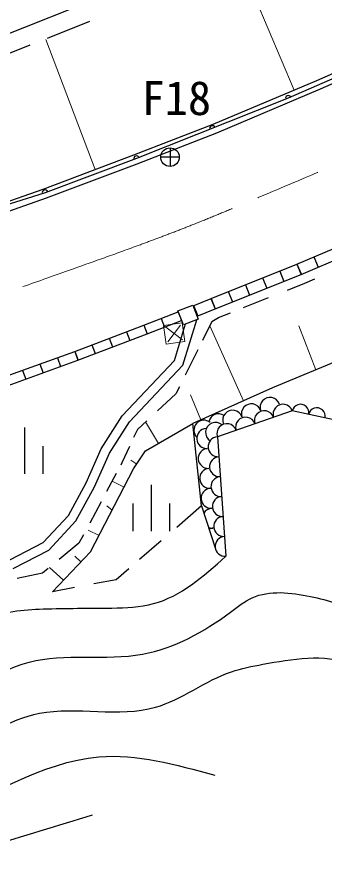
# Model space of a CAD drawing. Units: millimetres, scale not verified. Extents: x -55444348 to -54804348, y -162373295 to -162013295.
# Drawn here: x -55092418 to -55075882, y -162171474 to -162125416 of the extents above; entities that cross this region are included whole.
import ezdxf
from ezdxf.enums import TextEntityAlignment as Align

# ---------------------------------------------------------------- set-up
doc = ezdxf.new("R2010")
doc.units = ezdxf.units.MM
doc.header["$LTSCALE"] = 1000
doc.linetypes.add('CHAIN', pattern=[18.5, 12, -1.5, 3.5, -1.5])
for name, color, linetype, lineweight in [('M-BGD', 7, 'Continuous', 25), ('M-BMK', 2, 'CHAIN', 13), ('M-BMK-ROW', 30, 'Continuous', 13), ('M-BMK-SRVR', 3, 'Continuous', 25)]:
    doc.layers.add(name, color=color, linetype=linetype, lineweight=lineweight)
doc.styles.add('ＭＳ ゴシック', font='')
doc.styles.get('ＭＳ ゴシック').set_extended_font_data('MS Gothic')

msp = doc.modelspace()

# ---------------------------------------------------------------- linework, layer by layer
at = {"layer": 'M-BGD', "lineweight": 13}
for p, q in [((-55080488, -162122376), (-55077533, -162129344)), ((-55090870, -162126615), (-55088228, -162133622)), ((-55082065, -162142028), (-55080255, -162146062)), ((-55076359, -162144394), (-55077277, -162142024)), ((-55082553, -162147095), (-55083105, -162145741)), ((-55085518, -162147202), (-55084823, -162148362)), ((-55085989, -162149472), (-55086306, -162149252)), ((-55087319, -162150398), (-55086673, -162150717)), ((-55087311, -162151949), (-55087598, -162151719)), ((-55088609, -162153022), (-55088018, -162153315)), ((-55088993, -162154741), (-55089313, -162154421)), ((-55090683, -162155033), (-55089928, -162155725))]:
    msp.add_line(p, q, dxfattribs=at)
at = {"layer": 'M-BGD'}
for p, q in [((-55093310, -162126476), (-55086110, -162123598)), ((-55090778, -162126541), (-55088513, -162125635)), ((-55068811, -162125795), (-55077847, -162129785)), ((-55076314, -162128826), (-55068984, -162125575)), ((-55076115, -162129284), (-55068774, -162126030)), ((-55093003, -162127430), (-55091710, -162126914)), ((-55081875, -162131186), (-55076314, -162128826)), ((-55081687, -162131650), (-55076115, -162129284)), ((-55077847, -162129785), (-55086000, -162133033)), ((-55086142, -162132836), (-55081875, -162131186)), ((-55085964, -162133303), (-55081687, -162131650)), ((-55091016, -162134673), (-55086142, -162132836)), ((-55086000, -162133033), (-55090916, -162134870)), ((-55090845, -162135143), (-55085964, -162133303)), ((-55095647, -162136299), (-55091016, -162134673)), ((-55090916, -162134870), (-55095291, -162136238)), ((-55095489, -162136774), (-55090845, -162135143)), ((-55077382, -162138719), (-55071928, -162136361)), ((-55077152, -162139273), (-55071686, -162136910)), ((-55081998, -162140560), (-55077382, -162138719)), ((-55077382, -162138719), (-55077160, -162139276)), ((-55077382, -162138719), (-55077144, -162139270)), ((-55076473, -162138326), (-55076235, -162138877)), ((-55078305, -162139087), (-55078082, -162139644)), ((-55081772, -162141116), (-55077152, -162139273)), ((-55079227, -162139455), (-55079005, -162140012)), ((-55076960, -162139735), (-55076422, -162139502)), ((-55080149, -162139823), (-55079927, -162140380)), ((-55077890, -162140106), (-55076960, -162139735)), ((-55082956, -162140955), (-55081998, -162140560)), ((-55082001, -162140561), (-55081772, -162141116)), ((-55081994, -162140558), (-55081772, -162141116)), ((-55081072, -162140191), (-55080850, -162140748)), ((-55080258, -162141050), (-55078909, -162140512)), ((-55083775, -162141230), (-55082969, -162140920)), ((-55082969, -162140920), (-55082681, -162141667)), ((-55082932, -162140945), (-55082704, -162141500)), ((-55085613, -162141993), (-55083757, -162141276)), ((-55083487, -162141977), (-55083775, -162141230)), ((-55083761, -162141278), (-55083581, -162141744)), ((-55082740, -162141515), (-55081772, -162141116)), ((-55081590, -162141581), (-55080947, -162141325)), ((-55085434, -162142460), (-55083577, -162141743)), ((-55084687, -162141635), (-55084507, -162142102)), ((-55083960, -162143894), (-55083362, -162141929)), ((-55083516, -162144152), (-55082769, -162141700)), ((-55082681, -162141667), (-55083487, -162141977)), ((-55081952, -162141800), (-55082457, -162142814)), ((-55081952, -162141800), (-55081590, -162141581)), ((-55070269, -162141873), (-55078692, -162145359)), ((-55089324, -162143414), (-55085613, -162141993)), ((-55086541, -162142348), (-55086362, -162142815)), ((-55085613, -162141993), (-55085435, -162142460)), ((-55085613, -162141993), (-55085433, -162142460)), ((-55089149, -162143882), (-55085434, -162142460)), ((-55087469, -162142703), (-55087290, -162143170)), ((-55088396, -162143059), (-55088217, -162143526)), ((-55082708, -162143319), (-55083389, -162144685)), ((-55093061, -162144764), (-55089324, -162143414)), ((-55090258, -162143751), (-55090088, -162144222)), ((-55089324, -162143414), (-55089154, -162143884)), ((-55089324, -162143414), (-55089145, -162143881)), ((-55092900, -162145237), (-55089149, -162143882)), ((-55091192, -162144089), (-55091022, -162144559)), ((-55086778, -162146881), (-55083960, -162143894)), ((-55086381, -162147189), (-55083516, -162144152)), ((-55092127, -162144426), (-55091957, -162144897)), ((-55083699, -162145308), (-55083894, -162145698)), ((-55078692, -162145359), (-55082969, -162147282)), ((-55083894, -162145698), (-55084875, -162146606)), ((-55087897, -162148657), (-55086778, -162146881)), ((-55077630, -162146611), (-55081654, -162148002)), ((-55074117, -162147355), (-55077630, -162146611)), ((-55092025, -162147500), (-55092025, -162150000)), ((-55087455, -162148893), (-55086381, -162147189)), ((-55085450, -162147139), (-55085955, -162147606)), ((-55085514, -162148764), (-55082969, -162147282)), ((-55082503, -162151723), (-55082969, -162147282)), ((-55085955, -162147606), (-55086157, -162148043)), ((-55081654, -162148002), (-55081201, -162154435)), ((-55091025, -162150000), (-55091025, -162148500)), ((-55088707, -162150478), (-55087897, -162148657)), ((-55088258, -162150699), (-55087455, -162148893)), ((-55086380, -162148523), (-55086793, -162149413)), ((-55086159, -162149725), (-55085514, -162148764)), ((-55088474, -162154196), (-55086159, -162149725)), ((-55086793, -162149413), (-55086851, -162149521)), ((-55087091, -162149971), (-55087609, -162150942)), ((-55089666, -162152238), (-55088707, -162150478)), ((-55089257, -162152532), (-55088258, -162150699)), ((-55085208, -162150587), (-55085208, -162153087)), ((-55087911, -162151508), (-55088517, -162152644)), ((-55086208, -162151587), (-55086208, -162153087)), ((-55084208, -162153087), (-55084208, -162151587)), ((-55082503, -162151723), (-55083838, -162152878)), ((-55082503, -162151723), (-55081758, -162154036)), ((-55091027, -162153699), (-55089666, -162152238)), ((-55090720, -162154103), (-55089257, -162152532)), ((-55088858, -162153283), (-55089098, -162153733)), ((-55092804, -162154623), (-55091027, -162153699)), ((-55089098, -162153733), (-55090164, -162154610)), ((-55084673, -162153600), (-55085846, -162154614)), ((-55092638, -162155100), (-55090720, -162154103)), ((-55090519, -162156345), (-55088474, -162154196)), ((-55091048, -162155336), (-55092409, -162155624)), ((-55090743, -162155086), (-55091048, -162155336)), ((-55086418, -162155109), (-55087095, -162155694)), ((-55087095, -162155694), (-55088293, -162155922)), ((-55089331, -162156119), (-55090519, -162156345))]:
    msp.add_line(p, q, dxfattribs=at)
for centre, radius, start, end in [((-55077847, -162129785), 150, 23.8251, 201.7198), ((-55081924, -162131409), 150, 21.7198, 201.7198), ((-55086000, -162133033), 150, 21.7198, 200.4934), ((-55090916, -162134870), 150, 20.4934, 197.3669), ((-55078830, -162146412), 532, 19.0799, 199.0799), ((-55080842, -162147108), 532, 19.0799, 199.0799), ((-55079836, -162146760), 532, 19.0799, 199.0799), ((-55078133, -162146785), 532, 19.0799, 199.0799), ((-55077191, -162146704), 449, 348.0313, 168.0313), ((-55076313, -162146890), 449, 348.0313, 168.0313), ((-55081593, -162147305), 537, 56.7378, 165.5439), ((-55080145, -162147481), 532, 19.0799, 199.0799), ((-55079139, -162147133), 532, 19.0799, 199.0799), ((-55082383, -162147647), 537, 49.8829, 225.7639), ((-55081753, -162147772), 537, 49.8829, 236.4713), ((-55081151, -162147828), 532, 19.0799, 199.0799), ((-55082225, -162148094), 537, 94.0315, 274.0315), ((-55081616, -162148539), 537, 94.0315, 274.0315), ((-55082149, -162149166), 537, 94.0315, 274.0315), ((-55081541, -162149611), 537, 94.0315, 274.0315), ((-55082073, -162150238), 537, 94.0315, 274.0315), ((-55081465, -162150683), 537, 94.0315, 274.0315), ((-55081998, -162151310), 537, 94.0315, 274.0315), ((-55081390, -162151755), 537, 94.0315, 274.0315), ((-55081922, -162152382), 537, 94.0315, 149.9764), ((-55081314, -162152827), 537, 94.0315, 274.0315), ((-55081922, -162152382), 537, 247.4162, 274.0315), ((-55081847, -162153454), 537, 94.0315, 117.9507), ((-55081239, -162153899), 537, 94.0315, 274.0315)]:
    msp.add_arc(centre, radius, start, end, dxfattribs=at)
for points, knots in [([(-55107344, -162151368), (-55106085, -162152040), (-55104826, -162152711), (-55104352, -162153891), (-55104087, -162154551), (-55104067, -162155370), (-55104250, -162156076), (-55104532, -162157169), (-55105299, -162157991), (-55105864, -162159055), (-55106235, -162159753), (-55106518, -162160557), (-55106264, -162161243), (-55106071, -162161763), (-55105572, -162162215), (-55105042, -162162400), (-55104219, -162162687), (-55103324, -162162326), (-55102458, -162161994), (-55100373, -162161192), (-55098461, -162160555), (-55096709, -162159408), (-55095873, -162158860), (-55095073, -162158196), (-55094158, -162157812), (-55093191, -162157407), (-55092096, -162157313), (-55091026, -162157270), (-55089782, -162157221), (-55088572, -162157242), (-55087327, -162157218), (-55086573, -162157204), (-55085805, -162157174), (-55085097, -162156984), (-55083627, -162156592), (-55082414, -162155514), (-55081201, -162154435)], [0, 0, 0, 0, 1, 1, 1, 2, 2, 2, 3, 3, 3, 4, 4, 4, 5, 5, 5, 6, 6, 6, 7, 7, 7, 8, 8, 8, 9, 9, 9, 10, 10, 10, 11, 11, 11, 12, 12, 12, 12]), ([(-55109905, -162153150), (-55108957, -162153548), (-55108010, -162153947), (-55107590, -162154573), (-55106927, -162155563), (-55107580, -162157123), (-55108283, -162158811), (-55109158, -162160909), (-55110111, -162163206), (-55109153, -162164077), (-55108443, -162164723), (-55106684, -162164586), (-55105212, -162164432), (-55103753, -162164280), (-55102577, -162164112), (-55101323, -162163915), (-55100022, -162163711), (-55098638, -162163475), (-55097369, -162162950), (-55095417, -162162142), (-55093737, -162160649), (-55091776, -162160134), (-55089862, -162159631), (-55087679, -162160060), (-55085678, -162159700), (-55083965, -162159392), (-55082385, -162158504), (-55080954, -162157439), (-55080570, -162157153), (-55080197, -162156854), (-55079780, -162156666), (-55078854, -162156247), (-55077714, -162156377), (-55076654, -162156598), (-55075673, -162156803), (-55074761, -162157085), (-55073917, -162157540), (-55073056, -162158005), (-55072267, -162158648), (-55071368, -162159030), (-55070767, -162159285), (-55070118, -162159423), (-55069468, -162159561)], [0, 0, 0, 0, 1, 1, 1, 2, 2, 2, 3, 3, 3, 4, 4, 4, 5, 5, 5, 6, 6, 6, 7, 7, 7, 8, 8, 8, 9, 9, 9, 10, 10, 10, 11, 11, 11, 12, 12, 12, 13, 13, 13, 14, 14, 14, 14]), ([(-55111916, -162154549), (-55111382, -162156155), (-55110848, -162157760), (-55111106, -162159312), (-55111389, -162161017), (-55112629, -162162658), (-55112433, -162164450), (-55112320, -162165478), (-55111736, -162166555), (-55110891, -162167072), (-55110063, -162167578), (-55108985, -162167547), (-55107945, -162167497), (-55105660, -162167386), (-55103559, -162167181), (-55101448, -162166759), (-55099548, -162166378), (-55097640, -162165821), (-55095847, -162164946), (-55094305, -162164193), (-55092849, -162163205), (-55091222, -162162886), (-55089214, -162162494), (-55086947, -162163122), (-55084984, -162162560), (-55083569, -162162154), (-55082312, -162161129), (-55080905, -162160647), (-55080364, -162160461), (-55079800, -162160355), (-55079217, -162160248), (-55077637, -162159957), (-55075913, -162159652), (-55074517, -162160233), (-55073554, -162160633), (-55072748, -162161454), (-55071836, -162162053), (-55070866, -162162691), (-55069777, -162163077), (-55068688, -162163463)], [0, 0, 0, 0, 1, 1, 1, 2, 2, 2, 3, 3, 3, 4, 4, 4, 5, 5, 5, 6, 6, 6, 7, 7, 7, 8, 8, 8, 9, 9, 9, 10, 10, 10, 11, 11, 11, 12, 12, 12, 13, 13, 13, 13]), ([(-55115599, -162157100), (-55115128, -162157947), (-55114657, -162158795), (-55114461, -162159701), (-55114225, -162160791), (-55114387, -162161966), (-55114564, -162163114), (-55114748, -162164312), (-55114948, -162165482), (-55115270, -162166607), (-55115448, -162167231), (-55115664, -162167841), (-55115722, -162168531), (-55115791, -162169362), (-55115632, -162170309), (-55115045, -162170812), (-55114712, -162171097), (-55114242, -162171239), (-55113785, -162171288), (-55112532, -162171422), (-55111373, -162170853), (-55110183, -162170500), (-55108375, -162169963), (-55106496, -162169923), (-55104621, -162169819), (-55102058, -162169676), (-55099502, -162169415), (-55097062, -162168562), (-55093993, -162167490), (-55091107, -162165482), (-55088022, -162165225), (-55086003, -162165057), (-55083900, -162165638), (-55081797, -162166219)], [0, 0, 0, 0, 1, 1, 1, 2, 2, 2, 3, 3, 3, 4, 4, 4, 5, 5, 5, 6, 6, 6, 7, 7, 7, 8, 8, 8, 9, 9, 9, 10, 10, 10, 11, 11, 11, 11]), ([(-55121529, -162161746), (-55120709, -162162328), (-55119889, -162162909), (-55119338, -162163714), (-55118688, -162164664), (-55118413, -162165925), (-55118534, -162167095), (-55118634, -162168058), (-55119002, -162168960), (-55119290, -162169855), (-55119628, -162170904), (-55119856, -162171945), (-55119977, -162173138), (-55120067, -162174035), (-55120097, -162175017), (-55119645, -162175636), (-55119099, -162176383), (-55117853, -162176602), (-55116745, -162176551), (-55114459, -162176445), (-55112765, -162175187), (-55110865, -162174355), (-55109451, -162173735), (-55107923, -162173351), (-55106396, -162173007), (-55104147, -162172499), (-55101901, -162172079), (-55099675, -162171562), (-55095866, -162170678), (-55092113, -162169513), (-55088360, -162168347)], [0, 0, 0, 0, 1, 1, 1, 2, 2, 2, 3, 3, 3, 4, 4, 4, 5, 5, 5, 6, 6, 6, 7, 7, 7, 8, 8, 8, 9, 9, 9, 10, 10, 10, 10])]:
    msp.add_open_spline(points, degree=3, knots=knots, dxfattribs=at)
at = {"layer": 'M-BMK'}
msp.add_open_spline([(-55014060, -162103927), (-55014536, -162104151), (-55015011, -162104376), (-55015486, -162104601), (-55015973, -162104832), (-55016459, -162105065), (-55016945, -162105297), (-55017431, -162105530), (-55017918, -162105762), (-55018403, -162105996), (-55018739, -162106157), (-55019075, -162106319), (-55019411, -162106480), (-55019746, -162106642), (-55020082, -162106804), (-55020418, -162106966), (-55020753, -162107128), (-55021089, -162107290), (-55021424, -162107452), (-55023581, -162108495), (-55025735, -162109543), (-55027889, -162110592), (-55035571, -162114333), (-55043250, -162118081), (-55050915, -162121857), (-55053908, -162123331), (-55056899, -162124810), (-55059900, -162126269), (-55064089, -162128306), (-55068298, -162130305), (-55072563, -162132176), (-55074652, -162133092), (-55076755, -162133978), (-55078855, -162134870), (-55080162, -162135426), (-55081469, -162135984), (-55082788, -162136511), (-55085109, -162137440), (-55087467, -162138274), (-55089824, -162139112), (-55091588, -162139739), (-55093351, -162140369), (-55095124, -162140968), (-55095419, -162141068), (-55095715, -162141167), (-55096011, -162141265), (-55096307, -162141363), (-55096604, -162141460), (-55096901, -162141556), (-55097197, -162141652), (-55097495, -162141748), (-55097792, -162141841), (-55098433, -162142041), (-55099076, -162142232), (-55099720, -162142420), (-55100364, -162142607), (-55101010, -162142791), (-55101657, -162142968), (-55102285, -162143139), (-55102915, -162143304), (-55103545, -162143468)], degree=3, knots=[0, 0, 0, 0, 1, 1, 1, 2, 2, 2, 3, 3, 3, 4, 4, 4, 5, 5, 5, 6, 6, 6, 7, 7, 7, 8, 8, 8, 9, 9, 9, 10, 10, 10, 11, 11, 11, 12, 12, 12, 13, 13, 13, 14, 14, 14, 15, 15, 15, 16, 16, 16, 17, 17, 17, 18, 18, 18, 19, 19, 19, 20, 20, 20, 20], dxfattribs=at)
at = {"layer": 'M-BMK-ROW'}
for p, q in [((-55083558, -162141877), (-55084548, -162142021)), ((-55083414, -162142867), (-55083558, -162141877)), ((-55084548, -162142021), (-55084404, -162143011)), ((-55084435, -162142106), (-55083528, -162142782)), ((-55083643, -162141991), (-55084319, -162142897)), ((-55084404, -162143011), (-55083414, -162142867))]:
    msp.add_line(p, q, dxfattribs=at)
at = {"layer": 'M-BMK-SRVR'}
for p, q in [((-55084202, -162132450), (-55084202, -162133450)), ((-55083702, -162132950), (-55084702, -162132950))]:
    msp.add_line(p, q, dxfattribs=at)
msp.add_circle((-55084202, -162132950), 500, dxfattribs=at)

# ---------------------------------------------------------------- texts
at = {"layer": 'M-BMK-SRVR', "style": 'ＭＳ ゴシック'}
msp.add_text('F18', height=1833, rotation=359.879, dxfattribs=at).set_placement((-55085736, -162131230), align=Align.BOTTOM_LEFT)

doc.saveas('drawing.dxf')
